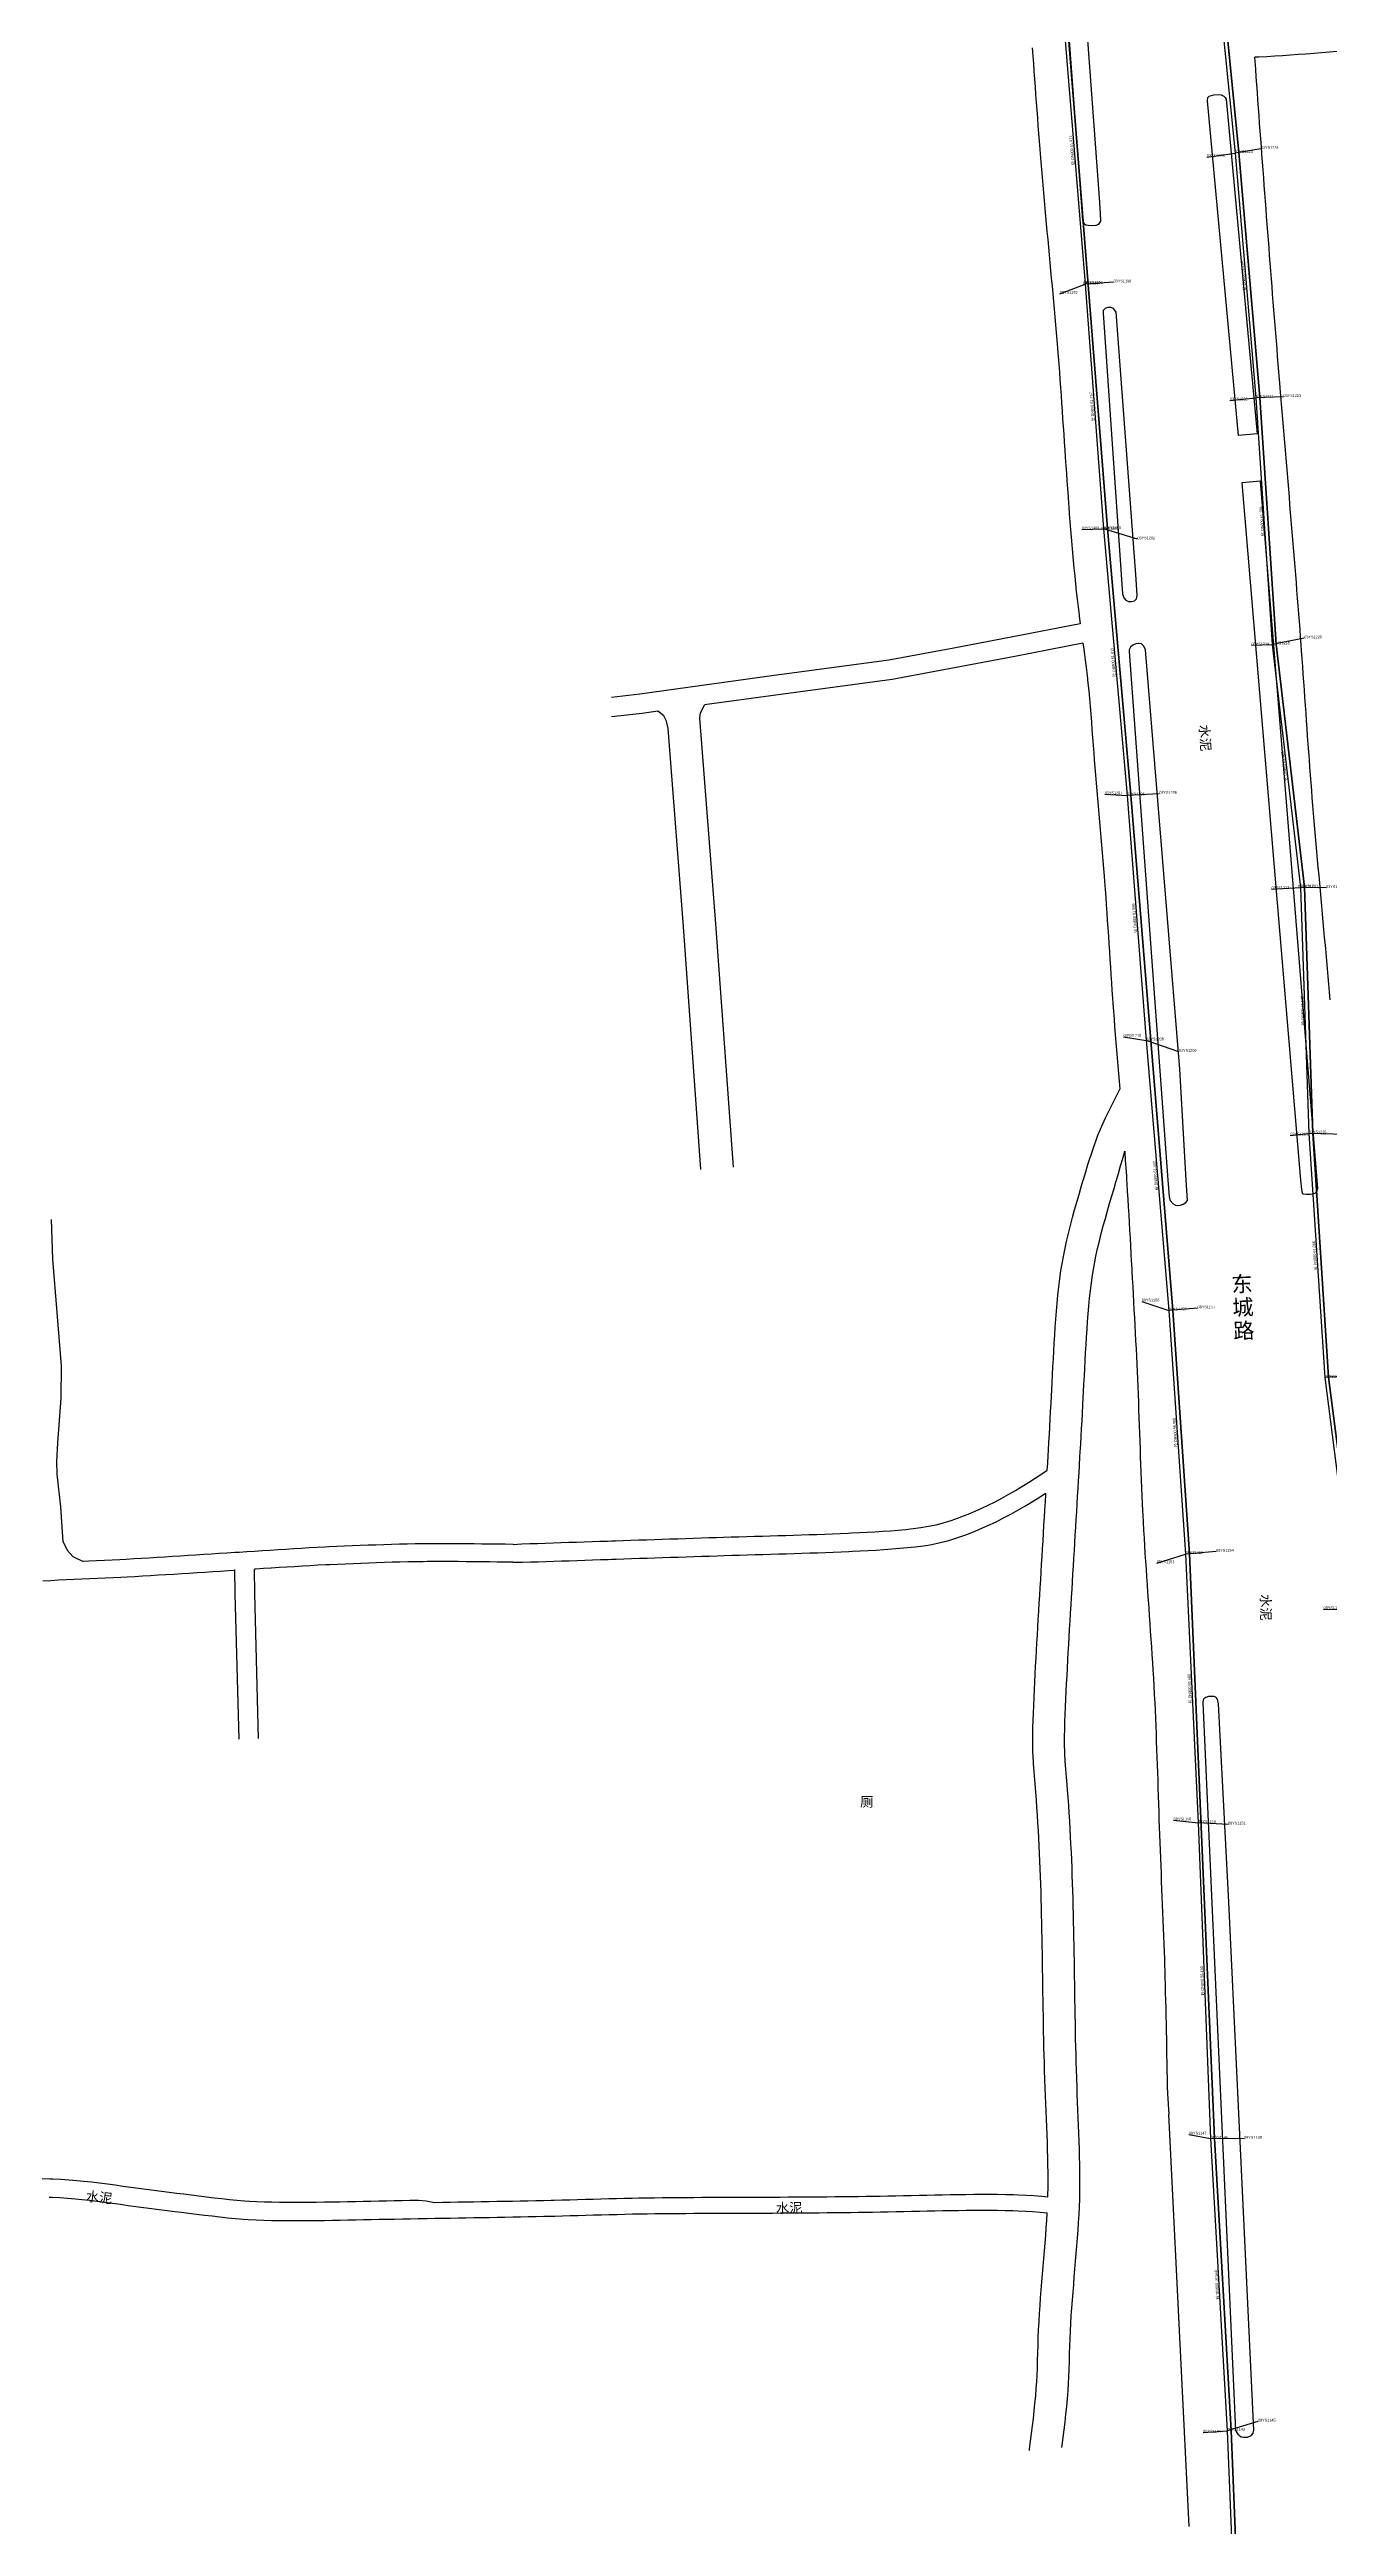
# Model space of a CAD drawing. Extents: x 563510 to 564800, y 3598549 to 3601000.
# Drawn here: x 563927.9 to 564092.1, y 3599577.3 to 3599895 of the extents above; entities that cross this region are included whole.
import ezdxf
from ezdxf.enums import TextEntityAlignment as Align

# ---------------------------------------------------------------- set-up
doc = ezdxf.new("R2010")
doc.units = 0
for name, color, linetype in [('____', 252, 'CONTINUOUS'), ('JM_JM', 252, 'CONTINUOUS'), ('JT_JT', 252, 'CONTINUOUS'), ('YSDSX', 3, 'CONTINUOUS'), ('YSLINE', 3, 'CONTINUOUS'), ('YSLINEflow', 7, 'Continuous'), ('YSXSX', 3, 'CONTINUOUS')]:
    doc.layers.add(name, color=color, linetype=linetype)
doc.styles.add('____', font='____')
doc.styles.add('GXDBZ', font='GXDBZ')
doc.styles.add('GXXBZ', font='GXXBZ')
doc.styles.add('HZTXT', font='HZTXT')

msp = doc.modelspace()

# ---------------------------------------------------------------- linework, layer by layer
at = {"layer": 'JT_JT'}
for points in [[(564062.6396597609, 3599876.016599772), (564060.3640088972, 3599906.739712168), (564056.1793366685, 3599964.177658181), (564056.0765692268, 3599964.654522685), (564055.8318363995, 3599964.866896104), (564055.4840598403, 3599965.008479073), (564055.0777871719, 3599965.079557322), (564054.6076457849, 3599965.034507348), (564054.1565527405, 3599964.897197895), (564053.8778335594, 3599964.618682302), (564053.785680938, 3599964.003267115), (564057.970458466, 3599906.563875787), (564060.4452650683, 3599873.152001136), (564060.6450347998, 3599872.726728392), (564060.8911757964, 3599872.554555832), (564061.1865456266, 3599872.505362785), (564061.6542163745, 3599872.480767296), (564062.220341618, 3599872.529960343), (564062.565974208, 3599872.66641054), (564062.8037137627, 3599873.016507512), (564062.778687044, 3599874.029287154)], [(564076.5047531466, 3599888.454078933), (564076.5158757803, 3599888.899195365), (564076.6905934208, 3599889.073786271), (564077.2995980504, 3599889.234546226), (564077.9015174324, 3599889.293226312), (564078.2538578552, 3599889.258996779), (564078.5930775665, 3599889.073786271), (564078.7725810792, 3599888.882463642), (564078.8945057732, 3599888.675624377), (564082.8727074186, 3599845.763806003), (564080.482954792, 3599845.54226056)], [(564063.0793818204, 3599861.235708821), (564065.57430875, 3599825.228899373), (564065.7729811245, 3599824.718676019), (564066.0189413426, 3599824.415065948), (564066.3517101166, 3599824.241574479), (564066.7423533755, 3599824.227118237), (564067.1040562205, 3599824.342778526), (564067.3644850599, 3599824.60301573), (564067.4512936159, 3599825.02228609), (564067.3500164386, 3599827.118637893), (564064.7508310728, 3599861.370846319), (564064.5762593236, 3599861.665843103), (564064.4131051626, 3599861.84369919), (564064.0867968404, 3599861.962268534), (564063.6810252774, 3599861.94532976), (564063.3868289215, 3599861.857136745), (564063.2103098393, 3599861.710145626), (564063.1220487125, 3599861.570504787)], [(564075.8984745067, 3599683.023231499), (564080.0632934566, 3599589.635218029), (564080.3775498802, 3599589.161820616), (564080.7878979932, 3599588.814858382), (564081.150898003, 3599588.783316361), (564081.6085942192, 3599588.783316361), (564081.9400277698, 3599588.909484446), (564082.1925499294, 3599589.082965563), (564082.3503758827, 3599589.25644668), (564082.445072089, 3599589.650724015), (564079.2203329339, 3599657.414155969), (564077.9055849888, 3599682.827564957), (564077.7860079552, 3599683.439478927), (564077.5604281317, 3599683.697094876), (564077.3348483082, 3599683.793700339), (564076.625885867, 3599683.761497827), (564076.2714046466, 3599683.648792144), (564076.0297133378, 3599683.455579147), (564075.916923426, 3599683.326773243)]]:
    msp.add_lwpolyline(points, close=True, dxfattribs=at)
at = {"layer": 'JT_JT', "linetype": 'CONTINUOUS'}
for points in [[(564053.996, 3599895.246000001), (564054.073, 3599894.249), (564054.1479999999, 3599893.252), (564054.2220000001, 3599892.254), (564054.295, 3599891.257), (564054.3670000001, 3599890.259), (564054.439, 3599889.262), (564054.511, 3599888.264), (564054.583, 3599887.267), (564054.655, 3599886.269), (564054.728, 3599885.272), (564054.802, 3599884.274), (564054.878, 3599883.277), (564054.956, 3599882.28), (564055.006, 3599881.651), (564055.088, 3599880.655), (564055.171, 3599879.658000001), (564055.257, 3599878.662), (564055.344, 3599877.665), (564055.432, 3599876.669), (564055.522, 3599875.673), (564055.613, 3599874.677), (564055.705, 3599873.682000002), (564055.797, 3599872.686000001), (564055.8900000001, 3599871.69), (564055.983, 3599870.694), (564056.076, 3599869.699), (564056.17, 3599868.703), (564056.2629999999, 3599867.707), (564056.356, 3599866.712), (564056.449, 3599865.716), (564056.541, 3599864.720000001), (564056.6329999999, 3599863.724), (564056.7239999999, 3599862.729), (564056.814, 3599861.733), (564056.902, 3599860.737), (564056.99, 3599859.741000002), (564057.075, 3599858.744), (564057.159, 3599857.748000001), (564057.2399999999, 3599856.751), (564057.247, 3599856.671), (564057.326, 3599855.674), (564057.4029999999, 3599854.677), (564057.4770000001, 3599853.680000001), (564057.551, 3599852.683), (564057.623, 3599851.686000001), (564057.693, 3599850.688), (564057.7629999999, 3599849.691), (564057.832, 3599848.693), (564057.9010000001, 3599847.695), (564057.969, 3599846.698000002), (564058.036, 3599845.7), (564058.1039999999, 3599844.702), (564058.172, 3599843.705), (564058.24, 3599842.707), (564058.309, 3599841.709), (564058.378, 3599840.712), (564058.448, 3599839.714), (564058.519, 3599838.716000002), (564058.591, 3599837.719), (564058.665, 3599836.721000001), (564058.683, 3599836.478), (564058.759, 3599835.48), (564058.836, 3599834.483), (564058.916, 3599833.486), (564058.998, 3599832.489), (564059.082, 3599831.492), (564059.169, 3599830.496000001), (564059.259, 3599829.5), (564059.353, 3599828.504), (564059.45, 3599827.509), (564059.551, 3599826.514), (564059.657, 3599825.519), (564059.7679999999, 3599824.526), (564059.885, 3599823.533000001), (564060.01, 3599822.54), (564060.031, 3599822.379), (564060.163, 3599821.388000001)], [(564093.121, 3599894.793), (564092.122, 3599894.712), (564091.122, 3599894.631), (564090.122, 3599894.552), (564089.122, 3599894.474), (564088.12, 3599894.398), (564087.1170000001, 3599894.324), (564086.1130000001, 3599894.255), (564085.1070000001, 3599894.19), (564084.098, 3599894.132), (564083.084, 3599894.083000001), (564082.584, 3599894.064), (564082.5798878992, 3599894.063882396)], [(564092.208209389, 3599773.146579938), (564092.1258263312, 3599774.14723269), (564092.0422853144, 3599775.150754073), (564091.9580810965, 3599776.149175515), (564091.8723371844, 3599777.153918708), (564091.7849643355, 3599778.155191472), (564091.6975401959, 3599779.156047332), (564091.6081411898, 3599780.156512616), (564091.5201434486, 3599781.152512418), (564091.4297400668, 3599782.152976512), (564091.3397400667, 3599783.148976512), (564091.2497400665, 3599784.144976513), (564091.1583345713, 3599785.145439203), (564091.0687400667, 3599786.136976512), (564090.9773345713, 3599787.137439203), (564090.8877400665, 3599788.128976513), (564090.7977400668, 3599789.124976512), (564090.7077400667, 3599790.120976512), (564090.6177400667, 3599791.116976512), (564090.5291411896, 3599792.108512617), (564090.4415379369, 3599793.100047529), (564090.3549303046, 3599794.091581262), (564090.2683371872, 3599795.082923157), (564090.1837343887, 3599796.075264217), (564090.0990992379, 3599797.066989234), (564090.0168437306, 3599798.055046353), (564089.9364550549, 3599799.043529328), (564089.8597131061, 3599800.004298662), (564089.781293649, 3599800.993983505), (564089.7049976194, 3599801.981868459), (564089.6303465434, 3599802.975225442), (564089.5556579775, 3599803.968085615), (564089.4831615288, 3599804.958208345), (564089.4113347204, 3599805.953807715), (564089.3396462107, 3599806.946494605), (564089.2698033053, 3599807.942254884), (564089.1988033053, 3599808.939254884), (564089.1289714433, 3599809.934857717), (564089.0591175619, 3599810.929776727), (564088.990117562, 3599811.927776727), (564088.9199493901, 3599812.927171974), (564088.8498033053, 3599813.927254885), (564088.7788033054, 3599814.924254884), (564088.7086462105, 3599815.924494607), (564088.636311399, 3599816.926130813), (564088.5640479896, 3599817.927782127), (564088.5087542202, 3599818.675756024), (564088.4356579775, 3599819.674085615), (564088.360321255, 3599820.675561779), (564088.2839823766, 3599821.677036771), (564088.2066390879, 3599822.678510743), (564088.129639088, 3599823.675510742), (564088.0512913923, 3599824.67698368), (564087.9719392927, 3599825.678455571), (564087.8927479298, 3599826.677870619), (564087.8125539668, 3599827.676285459), (564087.731221894, 3599828.677396162), (564087.651209389, 3599829.674579939), (564087.5688263312, 3599830.67523269), (564087.4868566012, 3599831.671864837), (564087.4048263312, 3599832.66823269), (564087.3226575624, 3599833.667284856), (564087.2394559121, 3599834.66570466), (564087.1564869173, 3599835.662332412), (564087.0734559122, 3599836.65870466), (564086.9891128453, 3599837.659798875), (564086.9052853147, 3599838.653754072), (564086.8222853146, 3599839.650754073), (564086.7380810966, 3599840.649175515), (564086.6541128454, 3599841.645798877), (564086.5700810965, 3599842.642175515), (564086.4861128452, 3599843.638798876), (564086.4034559121, 3599844.63070466), (564086.3191128453, 3599845.631798877), (564086.2351128454, 3599846.628798875), (564086.1524559121, 3599847.62070466), (564086.0694869172, 3599848.617332412), (564085.9864869172, 3599849.614332412), (564085.9036575624, 3599850.608284855), (564085.8209168719, 3599851.614290569), (564085.8119168719, 3599851.717290569), (564085.7308566014, 3599852.702864837), (564085.6488566011, 3599853.699864837), (564085.5682218939, 3599854.692396162), (564085.4872218939, 3599855.689396162), (564085.4062218938, 3599856.686396162), (564085.3252218938, 3599857.683396162), (564085.2455827921, 3599858.675926403), (564085.1655827921, 3599859.672926403), (564085.0856115314, 3599860.670568059), (564085.0069392928, 3599861.663455571), (564084.9279392926, 3599862.660455571), (564084.8489673247, 3599863.658101623), (564084.7699392926, 3599864.655455571), (564084.6909673247, 3599865.653101622), (564084.6132913925, 3599866.64598368), (564084.5352913925, 3599867.64298368), (564084.4573187256, 3599868.640634129), (564084.3806390879, 3599869.633510742), (564084.3036657312, 3599870.631165593), (564084.226665731, 3599871.629165593), (564084.1498250047, 3599872.624103484), (564084.0740083382, 3599873.619696026), (564083.9966657311, 3599874.622165594), (564083.9211657498, 3599875.612631204), (564083.8461657497, 3599876.610631204), (564083.7701657497, 3599877.607631204), (564083.6953465436, 3599878.603225442), (564083.6216803443, 3599879.596753853), (564083.5463465435, 3599880.599225442), (564083.4726557201, 3599881.592085781), (564083.3986803443, 3599882.589753854), (564083.3260097377, 3599883.583281273), (564083.2530097377, 3599884.581281273), (564083.1800097378, 3599885.579281274), (564083.1083113991, 3599886.572130814), (564083.0363347204, 3599887.569807716), (564082.9643347205, 3599888.567807715), (564082.89365529, 3599889.561333192), (564082.8239714432, 3599890.554857717), (564082.7539714432, 3599891.552857716), (564082.6839714432, 3599892.550857717), (564082.6152831776, 3599893.544381302), (564082.5798878992, 3599894.063882396)], [(564060.163, 3599821.388000001), (564051.304, 3599819.648), (564043.922, 3599818.267), (564035.616, 3599816.728), (564020.571, 3599814.688), (564003.628, 3599812.364), (564000, 3599811.944436244)], [(564060.509925534, 3599818.908466157), (564051.772, 3599817.192), (564044.223, 3599815.779), (564036.009, 3599814.258), (564021.4, 3599812.278), (564011.9523390086, 3599810.982258973)], [(564060.509925534, 3599818.908466157), (564060.579, 3599818.416000001), (564060.715, 3599817.426000002), (564060.845, 3599816.434), (564060.928, 3599815.762), (564061.043, 3599814.769), (564061.1479999999, 3599813.774), (564061.245, 3599812.779), (564061.337, 3599811.784), (564061.422, 3599810.787), (564061.504, 3599809.791), (564061.583, 3599808.794), (564061.659, 3599807.796), (564061.7339999999, 3599806.799), (564061.81, 3599805.801000001), (564061.886, 3599804.804), (564061.952, 3599803.949), (564062.032, 3599802.952), (564062.1150000001, 3599801.955), (564062.198, 3599800.959), (564062.284, 3599799.962), (564062.37, 3599798.966), (564062.458, 3599797.97), (564062.546, 3599796.974), (564062.634, 3599795.978), (564062.721, 3599794.981), (564062.808, 3599793.985), (564062.895, 3599792.989), (564062.98, 3599791.993000001), (564063.0640000001, 3599790.996000001), (564063.1460000001, 3599790), (564063.226, 3599789.003), (564063.279, 3599788.313), (564063.3539999999, 3599787.316), (564063.427, 3599786.319), (564063.497, 3599785.322), (564063.566, 3599784.324), (564063.6329999999, 3599783.326000002), (564063.699, 3599782.328000001), (564063.764, 3599781.331), (564063.829, 3599780.333), (564063.894, 3599779.335), (564063.959, 3599778.337), (564064.024, 3599777.339), (564064.09, 3599776.341), (564064.157, 3599775.343000002), (564064.226, 3599774.346000001), (564064.297, 3599773.348000001), (564064.346, 3599772.668), (564064.421, 3599771.671), (564064.497, 3599770.674), (564064.575, 3599769.677), (564064.655, 3599768.68), (564064.736, 3599767.683), (564064.818, 3599766.686000001), (564064.9010000001, 3599765.69), (564064.9839999999, 3599764.693), (564065.067, 3599763.697), (564065.1510000001, 3599762.700000001), (564065.2339999999, 3599761.704)], [(564005.9473080911, 3599810.158672593), (564003.93, 3599809.882), (564000, 3599809.427691945)], [(564011.4930000001, 3599751.395), (564009.23, 3599782.569), (564007.264, 3599807.944), (564007.067, 3599808.907), (564006.708, 3599809.59), (564005.947308091, 3599810.158672593)], [(564015.682, 3599751.699), (564013.4190000001, 3599782.88), (564011.3580000001, 3599809.295), (564011.3580000001, 3599809.335), (564011.44, 3599809.977), (564011.892, 3599810.868), (564011.9523390086, 3599810.982258973)], [(564060.5443661826, 3599750), (564060.576, 3599750.107), (564060.8570000001, 3599751.065), (564061.135, 3599752.015), (564062.4043447489, 3599755.789179172), (564063.3835244853, 3599757.998654535), (564065.2339999999, 3599761.704)], [(564064.8044126816, 3599750), (564065.06, 3599750.875), (564065.337, 3599751.837), (564065.6089999999, 3599752.801000002), (564065.8630941485, 3599753.727696306)], [(564065.8630946745, 3599753.727698224), (564065.875, 3599753.564), (564065.944, 3599752.567), (564066.011, 3599751.569), (564066.076, 3599750.571000002), (564066.1120450902, 3599750)], [(564055.9314567465, 3599712.791533093), (564055.985, 3599713.711000001), (564056.044, 3599714.707), (564056.083, 3599715.388000001), (564056.1400000001, 3599716.383), (564056.197, 3599717.378), (564056.253, 3599718.374), (564056.308, 3599719.369), (564056.3620000001, 3599720.364), (564056.415, 3599721.359), (564056.468, 3599722.354), (564056.505, 3599723.069), (564056.556, 3599724.066000001), (564056.606, 3599725.067), (564056.657, 3599726.072), (564056.71, 3599727.079), (564056.764, 3599728.09), (564056.822, 3599729.105), (564056.8829999999, 3599730.123), (564056.95, 3599731.144), (564057.0229999999, 3599732.17), (564057.103, 3599733.200000001), (564057.193, 3599734.234), (564057.2940000001, 3599735.275), (564057.409, 3599736.321000002), (564057.539, 3599737.374), (564057.6890000001, 3599738.436000001), (564057.8620000001, 3599739.506), (564057.955, 3599740.024), (564058.166, 3599741.094), (564058.3960000001, 3599742.145), (564058.642, 3599743.18), (564058.9, 3599744.2), (564059.168, 3599745.208000001), (564059.443, 3599746.206), (564059.7239999999, 3599747.193), (564060.007, 3599748.172), (564060.291, 3599749.143), (564060.5443661826, 3599750)], [(564057.8008541156, 3599587.426667728), (564057.84, 3599587.728), (564057.966, 3599588.721000002), (564058.089, 3599589.715), (564058.206, 3599590.708), (564058.317, 3599591.702), (564058.42, 3599592.697), (564058.512, 3599593.692), (564058.5920000001, 3599594.689), (564058.657, 3599595.686), (564058.696, 3599596.465), (564058.741, 3599597.463), (564058.7729999999, 3599598.463), (564058.799, 3599599.462), (564058.825, 3599600.462), (564058.8539999999, 3599601.349), (564058.897, 3599602.348), (564058.95, 3599603.347), (564059.012, 3599604.345), (564059.081, 3599605.343000002), (564059.156, 3599606.341), (564059.2339999999, 3599607.339), (564059.316, 3599608.336000001), (564059.4, 3599609.333), (564059.485, 3599610.331000001), (564059.5690000001, 3599611.328), (564059.652, 3599612.325000001), (564059.7330000001, 3599613.322), (564059.81, 3599614.319), (564059.8820000001, 3599615.316), (564059.948, 3599616.314), (564060.006, 3599617.311000001), (564060.0540000001, 3599618.309), (564060.091, 3599619.307000002), (564060.103, 3599619.75), (564060.12, 3599620.749), (564060.125, 3599621.747), (564060.119, 3599622.746000001), (564060.105, 3599623.746000001), (564060.083, 3599624.745), (564060.055, 3599625.745), (564060.022, 3599626.745000001), (564059.986, 3599627.744), (564059.947, 3599628.744), (564059.906, 3599629.744), (564059.8650000001, 3599630.744000002), (564059.823, 3599631.744), (564059.7829999999, 3599632.745), (564059.744, 3599633.745000001), (564059.708, 3599634.745), (564059.704, 3599634.851000001), (564059.672, 3599635.851000001), (564059.6429999999, 3599636.851000001), (564059.6170000002, 3599637.851000001), (564059.5929999999, 3599638.851000001), (564059.571, 3599639.85), (564059.551, 3599640.85), (564059.531, 3599641.850000001), (564059.514, 3599642.85), (564059.497, 3599643.85), (564059.48, 3599644.85), (564059.464, 3599645.85), (564059.448, 3599646.85), (564059.433, 3599647.849), (564059.417, 3599648.849), (564059.4010000001, 3599649.849), (564059.3850000001, 3599650.849), (564059.3680000001, 3599651.848000001), (564059.35, 3599652.848000001), (564059.331, 3599653.848), (564059.31, 3599654.847), (564059.288, 3599655.847), (564059.264, 3599656.847), (564059.2380000001, 3599657.846000002), (564059.209, 3599658.827), (564059.177, 3599659.827), (564059.1410000001, 3599660.826000001), (564059.103, 3599661.825), (564059.062, 3599662.824), (564059.0179999999, 3599663.823000002), (564058.971, 3599664.822), (564058.921, 3599665.821000001), (564058.8670000001, 3599666.82), (564058.81, 3599667.818), (564058.749, 3599668.816), (564058.683, 3599669.814), (564058.613, 3599670.812), (564058.536, 3599671.81), (564058.4839999999, 3599672.443), (564058.3979999999, 3599673.44), (564058.313, 3599674.437), (564058.2380000001, 3599675.434), (564058.182, 3599676.432), (564058.175, 3599676.62), (564058.15, 3599677.619), (564058.15, 3599678.619), (564058.167, 3599679.619), (564058.198, 3599680.62), (564058.228, 3599681.439), (564058.27, 3599682.439), (564058.314, 3599683.439), (564058.3620000001, 3599684.438000002), (564058.411, 3599685.437), (564058.463, 3599686.436000001), (564058.5160000001, 3599687.434), (564058.571, 3599688.432000002), (564058.627, 3599689.431000002), (564058.684, 3599690.429), (564058.7420000001, 3599691.427), (564058.801, 3599692.425), (564058.86, 3599693.423), (564058.919, 3599694.421000001), (564058.924, 3599694.506), (564058.9839999999, 3599695.504), (564059.044, 3599696.502), (564059.1039999999, 3599697.5), (564059.164, 3599698.499), (564059.225, 3599699.497), (564059.285, 3599700.495), (564059.346, 3599701.493000001), (564059.406, 3599702.492), (564059.4670000001, 3599703.49), (564059.527, 3599704.488), (564059.588, 3599705.487), (564059.6479999999, 3599706.485), (564059.708, 3599707.483), (564059.769, 3599708.481), (564059.828, 3599709.48), (564059.8879999999, 3599710.478), (564059.948, 3599711.476000001), (564060.007, 3599712.474), (564060.065, 3599713.472), (564060.124, 3599714.47), (564060.163, 3599715.152), (564060.22, 3599716.15), (564060.277, 3599717.148), (564060.3330000001, 3599718.146), (564060.3879999999, 3599719.144), (564060.443, 3599720.143), (564060.496, 3599721.141000001), (564060.549, 3599722.141000001), (564060.586, 3599722.859), (564060.637, 3599723.86), (564060.688, 3599724.861), (564060.739, 3599725.862), (564060.791, 3599726.864), (564060.845, 3599727.865000001), (564060.902, 3599728.867), (564060.962, 3599729.867000002), (564061.027, 3599730.867), (564061.098, 3599731.867), (564061.176, 3599732.865), (564061.2629999999, 3599733.861), (564061.3589999999, 3599734.856), (564061.468, 3599735.849), (564061.5910000001, 3599736.839), (564061.73, 3599737.826000002), (564061.889, 3599738.81), (564061.973, 3599739.281000002), (564062.166, 3599740.259), (564062.38, 3599741.233), (564062.61, 3599742.204), (564062.856, 3599743.172), (564063.1120000001, 3599744.138000001), (564063.379, 3599745.103), (564063.6520000001, 3599746.066), (564063.93, 3599747.028), (564064.212, 3599747.99), (564064.495, 3599748.951000001), (564064.779, 3599749.913000001), (564064.8044126816, 3599750)], [(564066.1120450902, 3599750), (564066.139, 3599749.573000001), (564066.2, 3599748.575), (564066.26, 3599747.577), (564066.318, 3599746.579), (564066.376, 3599745.58), (564066.433, 3599744.582), (564066.49, 3599743.583), (564066.545, 3599742.585), (564066.601, 3599741.587), (564066.656, 3599740.588), (564066.712, 3599739.59), (564066.723, 3599739.386000001), (564066.779, 3599738.387), (564066.835, 3599737.389), (564066.8910000001, 3599736.39), (564066.946, 3599735.392), (564067.001, 3599734.393000001), (564067.056, 3599733.395), (564067.111, 3599732.396000001), (564067.164, 3599731.398), (564067.2170000001, 3599730.399), (564067.269, 3599729.4), (564067.3190000001, 3599728.402), (564067.368, 3599727.403), (564067.416, 3599726.404), (564067.462, 3599725.405), (564067.5, 3599724.526), (564067.542, 3599723.527), (564067.5810000001, 3599722.528), (564067.619, 3599721.529), (564067.655, 3599720.529), (564067.691, 3599719.53), (564067.726, 3599718.53), (564067.76, 3599717.531000001), (564067.795, 3599716.531000002), (564067.829, 3599715.532), (564067.864, 3599714.533000001), (564067.9, 3599713.533000001), (564067.937, 3599712.534), (564067.975, 3599711.535), (564068.0160000001, 3599710.535), (564068.058, 3599709.536000001), (564068.103, 3599708.538000001), (564068.1510000001, 3599707.539), (564068.173, 3599707.104), (564068.226, 3599706.105), (564068.2820000001, 3599705.107), (564068.3410000001, 3599704.108), (564068.4020000001, 3599703.11), (564068.466, 3599702.112), (564068.531, 3599701.115), (564068.598, 3599700.117000002), (564068.666, 3599699.119), (564068.735, 3599698.121000001), (564068.804, 3599697.124), (564068.874, 3599696.126000001), (564068.944, 3599695.128), (564069.0129999999, 3599694.131), (564069.083, 3599693.133), (564069.152, 3599692.135), (564069.22, 3599691.138000001), (564069.287, 3599690.14), (564069.353, 3599689.142), (564069.418, 3599688.144), (564069.48, 3599687.146000001), (564069.54, 3599686.148), (564069.5970000001, 3599685.15), (564069.652, 3599684.151), (564069.66, 3599683.999), (564069.71, 3599683), (564069.757, 3599682.002), (564069.802, 3599681.003), (564069.844, 3599680.004), (564069.884, 3599679.003999999), (564069.922, 3599678.005), (564069.959, 3599677.006), (564069.9950000001, 3599676.007), (564070.029, 3599675.007), (564070.063, 3599674.008), (564070.096, 3599673.008), (564070.13, 3599672.009), (564070.162, 3599671.009), (564070.195, 3599670.01), (564070.2289999999, 3599669.01), (564070.262, 3599668.011000002), (564070.297, 3599667.011000002), (564070.332, 3599666.012), (564070.3670000001, 3599665.055), (564070.404, 3599664.055), (564070.443, 3599663.056000002), (564070.483, 3599662.057000002), (564070.5229999999, 3599661.058000001), (564070.563, 3599660.058000001), (564070.6039999999, 3599659.059), (564070.645, 3599658.06), (564070.686, 3599657.061), (564070.7270000001, 3599656.062), (564070.7670000001, 3599655.062), (564070.806, 3599654.063), (564070.845, 3599653.064), (564070.882, 3599652.065), (564070.918, 3599651.065), (564070.952, 3599650.066000001), (564070.985, 3599649.067), (564070.993, 3599648.799), (564071.0229999999, 3599647.799), (564071.05, 3599646.8), (564071.0760000001, 3599645.8), (564071.1, 3599644.8), (564071.123, 3599643.801000002), (564071.1450000001, 3599642.801000002), (564071.166, 3599641.801000002), (564071.186, 3599640.801000001), (564071.2060000001, 3599639.801000002), (564071.225, 3599638.802), (564071.244, 3599637.802), (564071.264, 3599636.802), (564071.2829999999, 3599635.802), (564071.303, 3599634.802), (564071.323, 3599633.802), (564071.344, 3599632.803000001), (564071.531, 3599630.203)], [(563929.6379999999, 3599703.621000001), (563929.358, 3599708.116000001), (563928.87, 3599712.294), (563928.86, 3599713.938000002), (563928.9839999999, 3599716.302), (563929.412, 3599722.067), (563929.448, 3599726.196000002), (563928.332, 3599739.896), (563928.142, 3599744.950000001)], [(564000, 3599703.738054054), (564000.5129999999, 3599703.755), (564001.5129999999, 3599703.789), (564002.512, 3599703.821999999), (564003.512, 3599703.856), (564004.511, 3599703.889), (564005.511, 3599703.923), (564006.5100000001, 3599703.956), (564007.51, 3599703.988999999), (564008.509, 3599704.022), (564009.509, 3599704.055), (564010.5079999999, 3599704.087), (564011.5079999999, 3599704.12), (564012.5069999999, 3599704.152), (564013.507, 3599704.183), (564014.371, 3599704.21), (564015.371, 3599704.241000002), (564016.37, 3599704.271000001), (564017.37, 3599704.3), (564018.37, 3599704.33), (564019.3700000001, 3599704.36), (564020.369, 3599704.389), (564021.369, 3599704.419), (564022.369, 3599704.449), (564023.3680000001, 3599704.48), (564024.3680000001, 3599704.511000001), (564025.3670000001, 3599704.544), (564026.3670000001, 3599704.577), (564027.366, 3599704.612), (564028.365, 3599704.648999999), (564029.364, 3599704.689), (564030.363, 3599704.731), (564030.816, 3599704.752), (564031.815, 3599704.8), (564032.813, 3599704.854), (564033.811, 3599704.912), (564034.809, 3599704.977), (564035.806, 3599705.049), (564036.8040000001, 3599705.131), (564037.725, 3599705.216), (564038.7220000001, 3599705.322), (564039.715, 3599705.45), (564040.702, 3599705.61), (564041.663, 3599705.808), (564042.63, 3599706.06), (564043.586, 3599706.357), (564044.531, 3599706.688), (564044.838, 3599706.803000001), (564045.769, 3599707.17), (564046.691, 3599707.559), (564047.6020000001, 3599707.970000001), (564048.3360000001, 3599708.319), (564049.23, 3599708.768000001), (564050.114, 3599709.236000002), (564050.99, 3599709.721000001), (564051.856, 3599710.221000001), (564052.681, 3599710.717), (564053.529, 3599711.247), (564054.371, 3599711.786000001), (564055.211, 3599712.328000001), (564055.9314567465, 3599712.791533093)], [(564000, 3599701.381838), (564000.593, 3599701.402), (564001.5920000001, 3599701.435), (564002.5910000001, 3599701.469), (564003.591, 3599701.502), (564004.59, 3599701.536000001), (564005.589, 3599701.569), (564006.588, 3599701.602), (564007.587, 3599701.635), (564008.5860000001, 3599701.668), (564009.586, 3599701.701000002), (564010.584, 3599701.734), (564011.583, 3599701.766000001), (564012.582, 3599701.798), (564013.58, 3599701.829), (564014.444, 3599701.856), (564015.442, 3599701.887000001), (564016.441, 3599701.917), (564017.44, 3599701.947), (564018.44, 3599701.976000001), (564019.4390000001, 3599702.006), (564020.439, 3599702.035), (564021.439, 3599702.065), (564022.44, 3599702.096000002), (564023.441, 3599702.126), (564024.443, 3599702.158000001), (564025.445, 3599702.19), (564026.447, 3599702.224), (564027.4510000001, 3599702.259), (564028.455, 3599702.296), (564029.461, 3599702.336), (564030.468, 3599702.379), (564030.925, 3599702.4), (564031.935, 3599702.449), (564032.9440000001, 3599702.502), (564033.9560000001, 3599702.562), (564034.97, 3599702.628), (564035.9870000001, 3599702.701000001), (564037.007, 3599702.785), (564037.956, 3599702.872), (564038.9930000001, 3599702.983), (564040.0490000001, 3599703.119), (564041.124, 3599703.293), (564042.197, 3599703.514), (564043.28, 3599703.797), (564044.327, 3599704.122), (564045.345, 3599704.478), (564045.672, 3599704.601000001), (564046.66, 3599704.99), (564047.6329999999, 3599705.401), (564048.595, 3599705.834), (564049.369, 3599706.203000001), (564050.31, 3599706.676000002), (564051.236, 3599707.165), (564052.149, 3599707.671), (564053.052, 3599708.192), (564053.912, 3599708.709), (564054.79, 3599709.258), (564055.6469999999, 3599709.806000002), (564055.758266142, 3599709.877972392)], [(564056.0105946271, 3599619.591663288), (564056.0179999999, 3599619.849), (564056.034, 3599620.792), (564056.038, 3599621.744), (564056.0329999999, 3599622.704), (564056.019, 3599623.67), (564055.997, 3599624.643), (564055.97, 3599625.620000001), (564055.938, 3599626.603), (564055.9020000001, 3599627.59), (564055.864, 3599628.581000001), (564055.823, 3599629.576000001), (564055.782, 3599630.574), (564055.74, 3599631.576000002), (564055.699, 3599632.582), (564055.66, 3599633.591), (564055.623, 3599634.604), (564055.62, 3599634.711000001), (564055.587, 3599635.726000001), (564055.558, 3599636.738), (564055.531, 3599637.748), (564055.507, 3599638.757), (564055.485, 3599639.764), (564055.464, 3599640.770000002), (564055.445, 3599641.775), (564055.427, 3599642.779), (564055.41, 3599643.782), (564055.394, 3599644.784), (564055.378, 3599645.785), (564055.3620000001, 3599646.786000001), (564055.3470000001, 3599647.785), (564055.3310000001, 3599648.785000001), (564055.315, 3599649.783000001), (564055.299, 3599650.78), (564055.281, 3599651.777), (564055.264, 3599652.773), (564055.2450000001, 3599653.767), (564055.2239999999, 3599654.761000001), (564055.203, 3599655.753), (564055.1789999999, 3599656.744), (564055.1529999999, 3599657.733), (564055.124, 3599658.702000002), (564055.0920000001, 3599659.688), (564055.057, 3599660.675), (564055.02, 3599661.663), (564054.9789999999, 3599662.65), (564054.935, 3599663.637), (564054.889, 3599664.624), (564054.839, 3599665.609), (564054.786, 3599666.594), (564054.73, 3599667.577), (564054.67, 3599668.558), (564054.606, 3599669.536000001), (564054.537, 3599670.512), (564054.462, 3599671.484), (564054.4120000001, 3599672.1), (564054.327, 3599673.085), (564054.2400000001, 3599674.105), (564054.161, 3599675.161000001), (564054.0989999999, 3599676.254), (564054.0910000001, 3599676.464), (564054.0640000001, 3599677.573000002), (564054.063, 3599678.657), (564054.082, 3599679.720000001), (564054.113, 3599680.762000001), (564054.145, 3599681.601000001), (564054.187, 3599682.615), (564054.2320000001, 3599683.627), (564054.28, 3599684.636000001), (564054.33, 3599685.644), (564054.382, 3599686.65), (564054.435, 3599687.655), (564054.49, 3599688.659), (564054.547, 3599689.662), (564054.6039999999, 3599690.664000002), (564054.6620000001, 3599691.665), (564054.7210000001, 3599692.665), (564054.78, 3599693.665), (564054.839, 3599694.665), (564054.844, 3599694.750000002), (564054.9039999999, 3599695.749), (564054.964, 3599696.748), (564055.025, 3599697.746000001), (564055.085, 3599698.745), (564055.145, 3599699.744), (564055.206, 3599700.742), (564055.2660000001, 3599701.741000001), (564055.327, 3599702.739), (564055.387, 3599703.737), (564055.448, 3599704.736), (564055.5079999999, 3599705.734), (564055.5690000001, 3599706.732), (564055.629, 3599707.729), (564055.689, 3599708.727), (564055.749, 3599709.724), (564055.7582661418, 3599709.877972392)], [(563929.6379999999, 3599703.621000001), (563930.182, 3599702.529), (563930.894, 3599701.756), (563932.2110000001, 3599701.092)], [(563987.379, 3599703.283000001), (563986.379, 3599703.296), (563985.378, 3599703.309), (563984.376, 3599703.321000002), (563983.374, 3599703.332), (563982.372, 3599703.343000002), (563981.368, 3599703.352), (563980.364, 3599703.36), (563979.358, 3599703.365), (563978.35, 3599703.367), (563977.34, 3599703.366000001), (563976.328, 3599703.359), (563975.84, 3599703.354), (563974.8260000001, 3599703.341), (563973.8140000001, 3599703.322), (563972.805, 3599703.298), (563971.798, 3599703.271), (563970.7920000001, 3599703.241000002), (563969.787, 3599703.208), (563968.782, 3599703.173), (563967.7779999999, 3599703.135), (563966.774, 3599703.096000002), (563965.769, 3599703.054), (563964.7629999999, 3599703.009), (563963.757, 3599702.962), (563963.2320000001, 3599702.935), (563962.225, 3599702.882), (563961.2210000001, 3599702.826000002), (563960.2170000001, 3599702.768), (563959.216, 3599702.708000001), (563958.215, 3599702.646), (563957.214, 3599702.583), (563956.215, 3599702.52), (563955.216, 3599702.456000001), (563954.2170000001, 3599702.392000002), (563953.219, 3599702.327), (563952.221, 3599702.263000001), (563951.672, 3599702.227), (563950.674, 3599702.163000001), (563949.677, 3599702.099), (563948.679, 3599702.036000001), (563947.682, 3599701.972), (563946.684, 3599701.909), (563945.687, 3599701.846000001), (563944.69, 3599701.784), (563943.693, 3599701.722), (563942.697, 3599701.66), (563941.7, 3599701.6), (563940.704, 3599701.54), (563939.709, 3599701.482), (563938.715, 3599701.425), (563937.7210000001, 3599701.37), (563936.931, 3599701.328), (563935.938, 3599701.277), (563934.944, 3599701.229), (563933.948, 3599701.183), (563932.952, 3599701.137), (563932.1885096407, 3599701.103339103)], [(563951.6949707785, 3599699.940110352), (563950.82, 3599699.884), (563949.823, 3599699.82), (563948.824, 3599699.756), (563947.826, 3599699.693), (563946.828, 3599699.63), (563945.83, 3599699.567), (563944.832, 3599699.504), (563943.834, 3599699.442), (563942.836, 3599699.381000002), (563941.838, 3599699.32), (563940.84, 3599699.26), (563939.8420000001, 3599699.201000001), (563938.843, 3599699.144), (563937.845, 3599699.089), (563937.05, 3599699.047), (563936.051, 3599698.996000001), (563935.052, 3599698.948000002), (563934.053, 3599698.901), (563933.054, 3599698.856000001), (563932.055, 3599698.811), (563931.056, 3599698.767), (563930.057, 3599698.723), (563929.058, 3599698.678000001), (563928.0590000001, 3599698.633), (563927.06, 3599698.587)], [(563952.225, 3599678.310000002), (563951.7220000001, 3599696.964), (563951.694, 3599700.047)], [(563987.3489999999, 3599700.999), (563986.3489999999, 3599701.012000001), (563985.3489999999, 3599701.025), (563984.3489999999, 3599701.037), (563983.3489999999, 3599701.049), (563982.3489999999, 3599701.059), (563981.3489999999, 3599701.068999999), (563980.3489999999, 3599701.076000001), (563979.3489999999, 3599701.081), (563978.3489999999, 3599701.084), (563977.3489999999, 3599701.082), (563976.3489999999, 3599701.076000001), (563975.863, 3599701.07), (563974.863, 3599701.057), (563973.863, 3599701.038), (563972.863, 3599701.015000001), (563971.864, 3599700.988), (563970.864, 3599700.958), (563969.864, 3599700.925), (563968.865, 3599700.89), (563967.865, 3599700.853000001), (563966.866, 3599700.814), (563965.8670000001, 3599700.772), (563964.868, 3599700.728), (563963.869, 3599700.68), (563963.348, 3599700.653999999), (563962.3489999999, 3599700.602), (563961.351, 3599700.546), (563960.3520000001, 3599700.488), (563959.3539999999, 3599700.428000001), (563958.356, 3599700.366000002), (563957.358, 3599700.304), (563956.36, 3599700.241000002), (563955.3620000001, 3599700.177), (563954.364, 3599700.113), (563954.1987069467, 3599700.10223442)], [(563954.728, 3599678.378000002), (563954.226, 3599697.007), (563954.199, 3599700.069)], [(564074.1216963592, 3599577.313725202), (564071.531, 3599630.203)], [(563926.953, 3599621.955), (563927.978, 3599621.917), (563928.335, 3599621.901), (563929.364, 3599621.845000001), (563930.3929999999, 3599621.777), (563931.424, 3599621.694), (563932.2710000001, 3599621.614), (563933.298, 3599621.503), (563934.316, 3599621.38), (563935.326, 3599621.249), (563936.329, 3599621.112), (563937.325, 3599620.972), (563938.315, 3599620.832), (563939.2990000001, 3599620.693999999), (563940.277, 3599620.561), (563940.3109999999, 3599620.557), (563941.289, 3599620.430000001), (563942.2729999999, 3599620.307), (563943.261, 3599620.187), (563944.254, 3599620.067), (563945.075, 3599619.967), (563946.072, 3599619.843999999), (563947.064, 3599619.721000002), (563948.052, 3599619.6), (563949.035, 3599619.483), (563950.014, 3599619.371000001), (563950.9880000001, 3599619.268), (563951.957, 3599619.175), (563952.9190000001, 3599619.095), (563953.552, 3599619.051000002), (563954.51, 3599618.998), (563955.476, 3599618.959), (563956.448, 3599618.932), (563957.426, 3599618.916000001), (563958.409, 3599618.907), (563959.395, 3599618.905), (563960.384, 3599618.909), (563961.376, 3599618.917), (563962.161, 3599618.926000002), (563963.156, 3599618.939), (563964.152, 3599618.954), (563965.149, 3599618.97), (563966.1460000001, 3599618.988), (563967.144, 3599619.007), (563968.142, 3599619.027), (563969.1410000001, 3599619.047), (563970.14, 3599619.068), (563971.139, 3599619.088), (563972.139, 3599619.109), (563973.14, 3599619.129), (563974.1410000001, 3599619.149), (563975.142, 3599619.169), (563975.2430000001, 3599619.17)], [(563927.877, 3599619.558), (563928.2239999999, 3599619.542), (563929.2220000001, 3599619.488), (563930.22, 3599619.422), (563931.2170000001, 3599619.342), (563932.0340000001, 3599619.265), (563933.0279999999, 3599619.157), (563934.0210000001, 3599619.037), (563935.0129999999, 3599618.908000001), (563936.004, 3599618.773), (563936.994, 3599618.634), (563937.9839999999, 3599618.494), (563938.975, 3599618.355), (563939.966, 3599618.22), (563940.001, 3599618.216), (563940.9920000002, 3599618.087), (563941.985, 3599617.964), (563942.9770000001, 3599617.843000001), (563943.97, 3599617.723000001), (563944.789, 3599617.623), (563945.781, 3599617.501), (563946.775, 3599617.378), (563947.7679999999, 3599617.256), (563948.761, 3599617.138000001), (563949.755, 3599617.024), (563950.75, 3599616.919), (563951.745, 3599616.823000002), (563952.741, 3599616.741000002), (563953.4010000001, 3599616.694), (563954.399, 3599616.639), (563955.397, 3599616.599), (563956.3970000001, 3599616.572), (563957.397, 3599616.555), (563958.397, 3599616.546), (563959.3979999999, 3599616.544), (563960.399, 3599616.548), (563961.399, 3599616.556000001), (563962.189, 3599616.564), (563963.19, 3599616.578), (563964.19, 3599616.593000002), (563965.19, 3599616.609), (563966.19, 3599616.627), (563967.19, 3599616.646000001), (563968.1890000001, 3599616.666000001), (563969.189, 3599616.686), (563970.1890000001, 3599616.707), (563971.188, 3599616.727), (563972.188, 3599616.748), (563973.188, 3599616.768), (563974.187, 3599616.788), (563975.187, 3599616.808), (563975.287, 3599616.81)], [(563975.2430000001, 3599619.17), (563976.2174322016, 3599619.099730917), (563977.307, 3599618.885), (563978.307, 3599618.901), (563979.307, 3599618.917), (563980.306, 3599618.933), (563981.306, 3599618.948999999), (563982.305, 3599618.965), (563983.304, 3599618.982), (563984.303, 3599618.999), (563985.302, 3599619.017), (563986.301, 3599619.034), (563987.299, 3599619.053000001), (563988.297, 3599619.072), (563989.295, 3599619.093000002), (563990.293, 3599619.114), (563991.29, 3599619.136000002), (563992.286, 3599619.16), (563992.673, 3599619.17), (563993.669, 3599619.196000001), (563994.666, 3599619.223), (563995.6640000001, 3599619.251), (563996.663, 3599619.279), (563997.663, 3599619.308000001), (563998.664, 3599619.336), (563999.666, 3599619.363), (564000, 3599619.372)], [(564000, 3599619.372), (564000.668, 3599619.39), (564001.672, 3599619.414), (564002.677, 3599619.437), (564003.532, 3599619.454), (564004.538, 3599619.470000001), (564005.543, 3599619.484), (564006.548, 3599619.496000001), (564007.551, 3599619.505), (564008.5540000001, 3599619.513000001), (564009.557, 3599619.519), (564010.5590000001, 3599619.524), (564011.56, 3599619.529), (564012.5610000001, 3599619.533000001), (564013.562, 3599619.536000001), (564014.562, 3599619.539), (564015.562, 3599619.543), (564016.562, 3599619.546), (564017.561, 3599619.549), (564017.671, 3599619.55), (564018.67, 3599619.554), (564019.669, 3599619.558), (564020.669, 3599619.563), (564021.668, 3599619.568), (564022.667, 3599619.573000001), (564023.666, 3599619.579), (564024.665, 3599619.586), (564025.663, 3599619.593000001), (564026.6620000001, 3599619.601000001), (564027.66, 3599619.609), (564028.6579999999, 3599619.618000001), (564029.656, 3599619.629), (564030.654, 3599619.64), (564031.6510000001, 3599619.653), (564032.647, 3599619.667), (564033.4870000001, 3599619.68), (564034.483, 3599619.698000002), (564035.48, 3599619.717), (564036.478, 3599619.738), (564037.4770000001, 3599619.76), (564038.4770000001, 3599619.781000002), (564039.4780000001, 3599619.803000001), (564040.4789999999, 3599619.825), (564041.481, 3599619.845), (564042.4839999999, 3599619.865), (564043.488, 3599619.882), (564044.4930000001, 3599619.898), (564045.5, 3599619.91), (564046.5079999999, 3599619.919), (564047.517, 3599619.924), (564048.529, 3599619.923), (564049.543, 3599619.917), (564050.559, 3599619.902), (564051.579, 3599619.878), (564052.247, 3599619.857), (564053.281, 3599619.812), (564054.184, 3599619.755), (564055.2170000001, 3599619.666000001), (564056.0105946271, 3599619.591663288)], [(563975.287, 3599616.81), (563976.34, 3599616.826000002), (563977.339, 3599616.842), (563978.339, 3599616.858), (563979.339, 3599616.873), (563980.339, 3599616.889), (563981.339, 3599616.905), (563982.339, 3599616.922), (563983.339, 3599616.939), (563984.339, 3599616.956000001), (563985.338, 3599616.973), (563986.338, 3599616.991000001), (563987.338, 3599617.01), (563988.338, 3599617.029), (563989.338, 3599617.049), (563990.337, 3599617.07), (563991.337, 3599617.093000001), (563992.337, 3599617.117), (563992.723, 3599617.127), (563993.7230000001, 3599617.153), (563994.723, 3599617.18), (563995.7220000001, 3599617.208), (563996.7220000001, 3599617.236), (563997.7220000001, 3599617.265), (563998.7210000001, 3599617.293), (563999.721, 3599617.32), (564000, 3599617.327540541)], [(564000, 3599617.327540541), (564000.72, 3599617.347), (564001.72, 3599617.371000001), (564002.72, 3599617.393), (564003.5690000001, 3599617.41), (564004.569, 3599617.427), (564005.569, 3599617.441), (564006.569, 3599617.452), (564007.569, 3599617.461), (564008.5690000001, 3599617.469), (564009.569, 3599617.475), (564010.5690000001, 3599617.481), (564011.569, 3599617.485), (564012.5690000001, 3599617.489), (564013.5690000001, 3599617.492000002), (564014.569, 3599617.496000001), (564015.569, 3599617.499), (564016.569, 3599617.502), (564017.569, 3599617.505), (564017.679, 3599617.506), (564018.6790000001, 3599617.51), (564019.679, 3599617.514), (564020.679, 3599617.519), (564021.679, 3599617.524), (564022.678, 3599617.53), (564023.678, 3599617.536000001), (564024.678, 3599617.542), (564025.678, 3599617.548999999), (564026.678, 3599617.557), (564027.678, 3599617.565), (564028.678, 3599617.575), (564029.678, 3599617.585), (564030.678, 3599617.596000002), (564031.678, 3599617.609), (564032.678, 3599617.623), (564033.5210000001, 3599617.637), (564034.5210000001, 3599617.655), (564035.5210000001, 3599617.674), (564036.5210000001, 3599617.695), (564037.522, 3599617.716), (564038.522, 3599617.738), (564039.522, 3599617.76), (564040.522, 3599617.781000001), (564041.5220000001, 3599617.802), (564042.522, 3599617.821000002), (564043.522, 3599617.839), (564044.522, 3599617.854), (564045.522, 3599617.867), (564046.522, 3599617.875), (564047.522, 3599617.88), (564048.522, 3599617.88), (564049.522, 3599617.873), (564050.5210000001, 3599617.859), (564051.5210000001, 3599617.835), (564052.174, 3599617.814), (564053.173, 3599617.771000001), (564054.031, 3599617.717), (564055.027, 3599617.631), (564055.9258450452, 3599617.547543873)], [(564053.6294610354, 3599587.045758807), (564053.6579999999, 3599587.265), (564053.786, 3599588.25), (564053.911, 3599589.231), (564054.032, 3599590.206), (564054.1460000001, 3599591.176000002), (564054.254, 3599592.14), (564054.3520000001, 3599593.096000001), (564054.441, 3599594.046), (564054.5160000001, 3599594.987), (564054.577, 3599595.918), (564054.615, 3599596.686), (564054.657, 3599597.617), (564054.688, 3599598.577), (564054.714, 3599599.564), (564054.74, 3599600.578), (564054.77, 3599601.499), (564054.815, 3599602.546), (564054.87, 3599603.583), (564054.934, 3599604.614), (564055.005, 3599605.638000001), (564055.081, 3599606.655), (564055.161, 3599607.668), (564055.244, 3599608.675), (564055.328, 3599609.678000001), (564055.413, 3599610.677), (564055.497, 3599611.67), (564055.579, 3599612.66), (564055.659, 3599613.645), (564055.735, 3599614.624), (564055.805, 3599615.599), (564055.869, 3599616.568), (564055.925, 3599617.53), (564055.9258450452, 3599617.547543873)]]:
    msp.add_lwpolyline(points, dxfattribs=at)
at = {"layer": 'JT_JT'}
for points in [[(564090.5722375556, 3599750), (564083.2890710841, 3599839.700042461), (564080.8993184575, 3599839.478497017), (564088.4317289861, 3599750)], [(564073.7510070897, 3599750), (564072.929147058, 3599764.253201514), (564068.5510253634, 3599818.036730959), (564068.3187789371, 3599818.505952171), (564068.0274782084, 3599818.81236156), (564067.6748491743, 3599818.858322555), (564067.3068856853, 3599818.797039849), (564066.9235940843, 3599818.628515512), (564066.6016276171, 3599818.368067118), (564066.4483116111, 3599818.061659799), (564066.4156699956, 3599817.809872312), (564071.3939374451, 3599750)], [(564071.3939374451, 3599750), (564071.5510061269, 3599747.860539361), (564071.6806464957, 3599747.40539549), (564072.0759836519, 3599746.979961247), (564072.3952955299, 3599746.812826217), (564072.6841953936, 3599746.782437465), (564073.0339161142, 3599746.797630806), (564073.3684324136, 3599746.934379154), (564073.6877411199, 3599747.131900865), (564073.9006157052, 3599747.40539549), (564073.7510070897, 3599750)], [(564088.4317289861, 3599750), (564088.532483903, 3599748.803119068), (564088.6328952464, 3599748.362899373), (564088.7751203344, 3599748.261384751), (564089.1611553279, 3599748.200476805), (564089.7164909509, 3599748.21799739), (564090.3098027401, 3599748.343917014), (564090.5753948664, 3599748.585871689), (564090.6590572426, 3599748.930722011), (564090.5722375556, 3599750)], [(563987.379, 3599703.283000001), (563988.5200000001, 3599703.352), (563989.52, 3599703.386000002), (563990.519, 3599703.419), (563991.519, 3599703.453), (563992.5179999999, 3599703.487), (563993.5170000001, 3599703.52), (563994.517, 3599703.553999999), (563995.5160000001, 3599703.587), (563996.5160000001, 3599703.621000001), (563997.515, 3599703.655), (563998.5150000001, 3599703.688), (563999.514, 3599703.722), (564000, 3599703.738054054)], [(563987.3489999999, 3599700.999), (563988.6, 3599700.998), (563989.5989999999, 3599701.032), (563990.598, 3599701.066), (563991.598, 3599701.099), (563992.5970000001, 3599701.133), (563993.5970000001, 3599701.167), (563994.5960000001, 3599701.2), (563995.596, 3599701.234), (563996.595, 3599701.268), (563997.594, 3599701.301000001), (563998.594, 3599701.335), (563999.593, 3599701.368), (564000, 3599701.381838)]]:
    msp.add_lwpolyline(points, dxfattribs=at)
at = {"layer": 'YSLINE', "linetype": 'CONTINUOUS'}
for p, q in [((564076.919, 3599913.113), (564080.028, 3599881.776)), ((564057.957, 3599899.347), (564060.777, 3599864.96)), ((564076.404, 3599881.246), (564080.028, 3599881.776)), ((564083.332, 3599882.311), (564080.028, 3599881.776)), ((564080.028, 3599881.776), (564082.692, 3599850.371)), ((564057.542, 3599863.719), (564060.777, 3599864.96)), ((564064.446, 3599865.19), (564060.777, 3599864.96)), ((564060.777, 3599864.96), (564063.141, 3599833.546)), ((564079.366, 3599850.039), (564082.692, 3599850.371)), ((564086.245, 3599850.484), (564082.692, 3599850.371)), ((564082.692, 3599850.371), (564084.782, 3599818.739)), ((564060.35, 3599833.482), (564063.141, 3599833.546)), ((564063.141, 3599833.546), (564066.169, 3599799.373)), ((564067.502, 3599832.225), (564063.141, 3599833.546)), ((564088.902, 3599819.529), (564084.782, 3599818.739)), ((564082.138, 3599818.633), (564084.782, 3599818.739)), ((564084.782, 3599818.739), (564088.439, 3599787.574)), ((564063.299, 3599799.518), (564066.169, 3599799.373)), ((564070.299, 3599799.574), (564066.169, 3599799.373)), ((564066.169, 3599799.373), (564068.621, 3599767.939)), ((564084.706, 3599787.349), (564088.439, 3599787.574)), ((564088.439, 3599787.574), (564089.491, 3599756.005)), ((564091.702, 3599787.502), (564088.439, 3599787.574)), ((564065.724, 3599768.402), (564068.621, 3599767.939)), ((564072.812, 3599766.472), (564068.621, 3599767.939)), ((564068.621, 3599767.939), (564071.53, 3599733.294)), ((564087.115, 3599755.746), (564089.491, 3599756.005)), ((564094.156, 3599755.853), (564089.491, 3599756.005)), ((564089.491, 3599756.005), (564091.531, 3599724.683)), ((564068.056, 3599734.453), (564071.53, 3599733.294)), ((564075.214, 3599733.583), (564071.53, 3599733.294)), ((564071.53, 3599733.294), (564073.677, 3599702.048)), ((564099.377, 3599725.147), (564091.531, 3599724.683)), ((564091.531, 3599724.683), (564095.347, 3599694.916)), ((564069.979, 3599700.879), (564073.677, 3599702.048)), ((564077.592, 3599702.358), (564073.677, 3599702.048)), ((564073.677, 3599702.048), (564075.286, 3599667.567)), ((564091.385, 3599694.985), (564095.347, 3599694.916)), ((564072.141, 3599667.904), (564075.286, 3599667.567)), ((564075.286, 3599667.567), (564076.883, 3599627.058)), ((564079.131, 3599667.353), (564075.286, 3599667.567)), ((564074.102, 3599627.586), (564076.883, 3599627.058)), ((564076.883, 3599627.058), (564079.032, 3599589.596)), ((564081.191, 3599627.038), (564076.883, 3599627.058)), ((564082.965, 3599590.768), (564079.032, 3599589.596)), ((564075.932, 3599589.352), (564079.032, 3599589.596)), ((564079.032, 3599589.596), (564080.296, 3599557.788))]:
    msp.add_line(p, q, dxfattribs=at)
at = {"layer": 'YSLINEflow', "color": 7, "lineweight": 211}
for points in [[(564076.5388209537, 3600093.2408927437), (564072.3480824289, 3600073.7961940304), (564070.4660341128, 3600039.5600786423), (564072.8641088821, 3600007.7263607997), (564072.6811084565, 3599976.1152872476), (564077.4171402784, 3599913.1564871776), (564080.5259093283, 3599881.821815028), (564083.1906048002, 3599850.408616342), (564085.2800741621, 3599818.784647514), (564088.9380269793, 3599787.6115275933), (564089.9904584235, 3599756.0295805777), (564092.0289276656, 3599724.731083714), (564095.8454965363, 3599694.959646194), (564097.3185624427, 3599663.7510637515), (564098.3805582902, 3599635.1491755885), (564099.8806459543, 3599603.667335812), (564100.8214476177, 3599572.0490014786), (564102.9460559267, 3599543.4992648847), (564105.2766187827, 3599497.7082058513), (564106.9168363665, 3599438.7357908865)], [(564051.3817622695, 3600071.260583322), (564050.3083500459, 3600031.411046973), (564052.194509558, 3599996.550581077), (564053.3424525601, 3599964.939150657), (564055.4155371061, 3599930.621305085), (564058.4550165941, 3599899.391653174), (564063.6393413579, 3599833.586827563), (564066.6672809942, 3599799.414508807), (564072.0285639106, 3599733.3320578537), (564074.1762004263, 3599702.0767944297), (564077.3824356244, 3599627.082167782), (564079.53143112, 3599589.6202463037), (564080.7953033677, 3599557.8154611327), (564082.8669882343, 3599528.339944787), (564084.6849793157, 3599496.8640992003), (564088.3146723602, 3599443.1689977134), (564089.394417283, 3599391.0306025026), (564090.3345551498, 3599388.032440741)]]:
    msp.add_lwpolyline(points, dxfattribs=at)

# ---------------------------------------------------------------- texts
at = {"layer": '____', "style": '____'}
for s, p in [('东', (564079.5871148327, 3599735.647962055)), ('城', (564079.7062362675, 3599732.650327974)), ('路', (564079.8253577022, 3599729.652693893))]:
    msp.add_text(s, height=2, rotation=2.275650074099568, dxfattribs=at).set_placement(p)
at = {"layer": 'JM_JM', "linetype": 'CONTINUOUS', "style": 'HZTXT'}
msp.add_text('厕', height=1.25, dxfattribs=at).set_placement((564031.9089650023, 3599669.640608432))
at = {"layer": 'JT_JT', "linetype": 'CONTINUOUS', "style": 'HZTXT'}
for rotation, p in [(274.4218408686969, (564075.425498999, 3599808.405659232)), (271.2110541164595, (564083.3040315682, 3599696.89565135)), (354.3114785068416, (563932.5146377318, 3599619.085989797)), (1.259499804141368, (564021.1193357933, 3599617.515527137))]:
    msp.add_text('水泥', height=1.25, rotation=rotation, dxfattribs=at).set_placement(p)
at = {"layer": 'YSDSX', "style": 'GXDBZ'}
for s, p in [('03YS1225', (564076.404, 3599881.246)), ('03YS1224', (564080.028, 3599881.776)), ('03YS1226', (564083.332, 3599882.311)), ('03YS1199', (564057.542, 3599863.719)), ('03YS1197', (564060.487, 3599864.924)), ('03YS1196', (564060.777, 3599864.96)), ('03YS1198', (564064.446, 3599865.19)), ('03YS1222', (564079.366, 3599850.039)), ('03YS1221', (564082.692, 3599850.371)), ('03YS1223', (564086.245, 3599850.484)), ('03YS1203', (564060.35, 3599833.482)), ('03YS1201', (564062.829, 3599833.434)), ('03YS1200', (564063.141, 3599833.546)), ('03YS1202', (564067.502, 3599832.225)), ('03YS1220', (564088.902, 3599819.529)), ('03YS1219', (564082.138, 3599818.633)), ('03YS1218', (564084.782, 3599818.739)), ('03YS1207', (564063.299, 3599799.518)), ('03YS1205', (564066.169, 3599799.373)), ('03YS1206', (564070.299, 3599799.574)), ('03YS1212', (564088.067, 3599787.504)), ('03YS1211', (564088.439, 3599787.574)), ('03YS1214', (564091.702, 3599787.502)), ('03YS1213', (564084.706, 3599787.349)), ('03YS1210', (564065.724, 3599768.402)), ('03YS1208', (564068.621, 3599767.939)), ('03YS1209', (564072.812, 3599766.472)), ('03YS1216', (564087.115, 3599755.746)), ('03YS1215', (564089.491, 3599756.005)), ('08YS1156', (564068.056, 3599734.453)), ('08YS1157', (564075.214, 3599733.583)), ('08YS1155', (564071.53, 3599733.294)), ('08YS1159', (564091.531, 3599724.683)), ('08YS1152', (564073.677, 3599702.048)), ('08YS1154', (564077.592, 3599702.358)), ('08YS1153', (564069.979, 3599700.879)), ('08YS1160', (564091.385, 3599694.985)), ('08YS1150', (564072.141, 3599667.904)), ('08YS1149', (564075.286, 3599667.567)), ('08YS1151', (564079.131, 3599667.353)), ('08YS1147', (564074.102, 3599627.586)), ('08YS1146', (564076.883, 3599627.058)), ('08YS1148', (564081.191, 3599627.038)), ('08YS1145', (564082.965, 3599590.768)), ('08YS1144', (564075.932, 3599589.352)), ('08YS1143', (564079.032, 3599589.596))]:
    msp.add_text(s, height=0.35, dxfattribs=at).set_placement(p)
at = {"layer": 'YSXSX', "style": 'GXXBZ'}
for s, rotation, p in [('砼 DN800 61.971', 94.68820916791704, (564059.3670000001, 3599882.1535)), ('砼 DN800 62.104', 94.84863938652008, (564081.3600000001, 3599866.0735)), ('砼 DN800 61.767', 94.30357497132535, (564061.959, 3599849.253)), ('砼 DN800 61.788', 93.78017436918061, (564083.737, 3599834.555)), ('砼 DN800 61.813', 95.06364098153189, (564064.655, 3599816.4595)), ('砼 DN800 61.486', 96.69266562033661, (564086.6105, 3599803.1565)), ('砼 DN800 61.598', 94.46031167144112, (564067.395, 3599783.656)), ('砼 DN800 61.146', 91.90861162622161, (564088.9650000001, 3599771.7895)), ('砼 DN800 61.432', 94.79963860817722, (564070.0755, 3599750.6165)), ('砼 DN800 61.066', 93.72641070706324, (564090.5109999999, 3599740.344)), ('砼 DN800 59.986', 93.93077768950783, (564072.6035, 3599717.671)), ('砼 DN800 59.680', 92.67167975109818, (564074.4815, 3599684.8075)), ('砼 DN800 59.433', 92.25762483973833, (564076.0845, 3599647.3125)), ('砼 DN800 58.949', 93.28316562464651, (564077.9575, 3599608.327))]:
    msp.add_text(s, height=0.35, rotation=rotation, dxfattribs=at).set_placement(p, align=Align.BOTTOM_CENTER)

doc.saveas('drawing.dxf')
